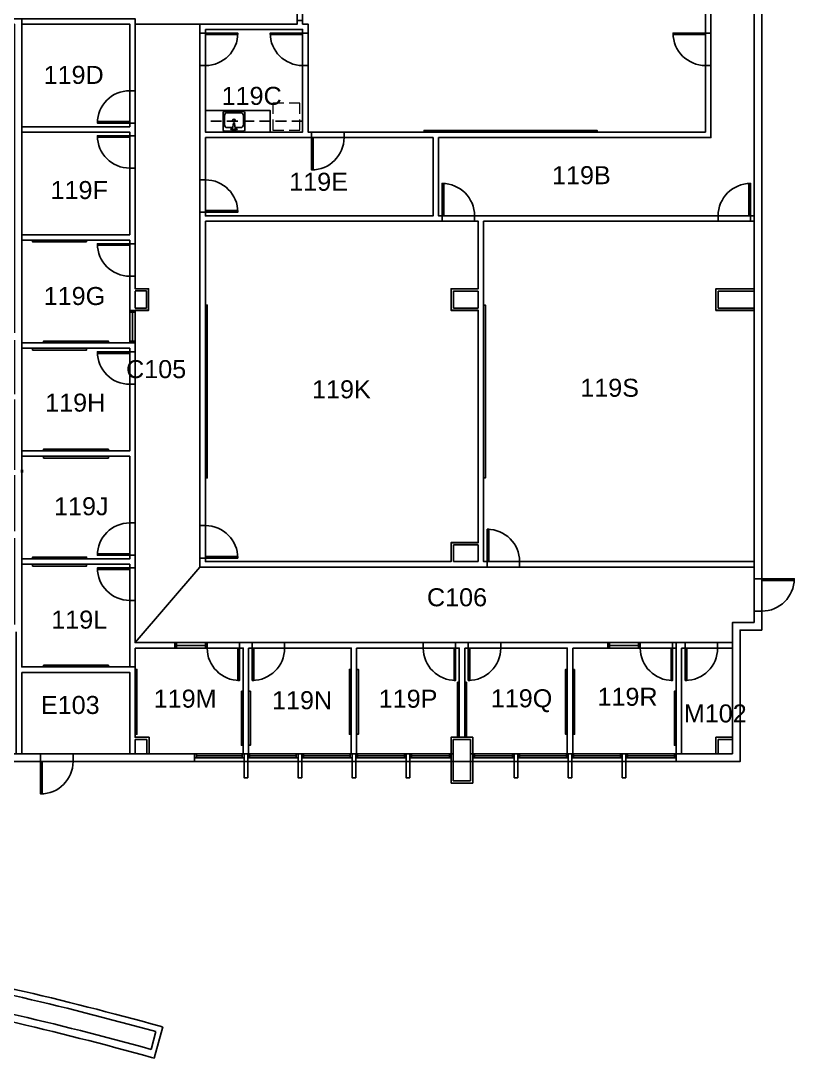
# Model space of a CAD drawing. Header units: inches. Extents: x -60 to 4824, y -1448 to 1233.
# Drawn here: x 3965 to 4824, y -550 to 607 of the extents above; entities that cross this region are included whole.
import ezdxf

# ---------------------------------------------------------------- set-up
doc = ezdxf.new("R2010")
doc.units = ezdxf.units.IN
doc.header["$LTSCALE"] = 96
doc.header["$MEASUREMENT"] = 0
doc.linetypes.add('HIDDEN2', pattern=[0.1875, 0.125, -0.0625])
for name, color, linetype, lineweight in [('A-Anno-Note', 3, 'Continuous', 25), ('A-EQPM', 2, 'HIDDEN2', 13), ('A-FLOR-CASE', 3, 'Continuous', 25), ('A-FLOR-CASE-FILL', 254, 'Continuous', 25), ('A-WALL-INTR', 4, 'Continuous', 35)]:
    doc.layers.add(name, color=color, linetype=linetype, lineweight=lineweight)
for name, color, linetype in [('A-DOOR', 4, 'Continuous'), ('A-GLAZ', 3, 'Continuous'), ('A-WALL', 5, 'Continuous'), ('A-WALL-JAMB', 6, 'Continuous'), ('POLYGONS', 1, 'Continuous')]:
    doc.layers.add(name, color=color, linetype=linetype)
doc.styles.add('ATT', font='txt')
doc.styles.get("Standard").update_dxf_attribs({"font": 'arial.ttf'})

# ---------------------------------------------------------------- blocks, each defined once
blk = doc.blocks.new('15PSNK03')
at = {"color": 0, "linetype": 'ByBlock'}
for p, q in [((20.5, 12.25), (1.5, 12.25)), ((0, 10.75), (0, -10.25)), ((2, -1.25), (2, 1.75)), ((9, 0.75), (3, 1.75)), ((4, 1.5), (4, 7.75)), ((7, 10.75), (17.5, 10.75)), ((9, -0.25), (9, 0.75)), ((20.5, 7.75), (20.5, -7.25)), ((22, -10.25), (22, 10.75)), ((3, -1.25), (9, -0.25)), ((4, -7.25), (4, -1)), ((17.5, -10.25), (7, -10.25)), ((1.5, -11.75), (20.5, -11.75))]:
    blk.add_line(p, q, dxfattribs=at)
for centre, radius in [((2.5, 2.75), 1), ((12, 0.25), 1.5), ((2.5, -2.25), 1)]:
    blk.add_circle(centre, radius, dxfattribs=at)
for centre, radius, start, end in [((1.5, 10.75), 1.5, 90, 180), ((20.5, 10.75), 1.5, 0, 90), ((7, 7.75), 3, 90, 180), ((17.5, 7.75), 3, 0, 90), ((1.5, -10.25), 1.5, 180, 270), ((7, -7.25), 3, 180, 270), ((17.5, -7.25), 3, 270, 0), ((20.5, -10.25), 1.5, 270, 0)]:
    blk.add_arc(centre, radius, start, end, dxfattribs=at)
at = {"color": 0, "linetype": 'ByBlock', "style": 'ATT'}
for tag, p, flags in [('ITEM', (0, -22), 3), ('ROOM_NUMBER', (0, -31), 1)]:
    blk.add_attdef(tag, p, '', height=6, dxfattribs=dict(at, flags=flags))
blk = doc.blocks.new('*U490')
at = {"linetype": 'ByBlock', "lineweight": -2}
for p, q in [((0, 0), (0, -6)), ((135.5, 0), (0, 0)), ((0, -6), (90.5, -6)), ((96.5, -6), (135.5, -6))]:
    blk.add_line(p, q, dxfattribs=at)
at = {"lineweight": -2}
for p, q in [((0, 0), (0, -6)), ((135.5, 0), (0, 0)), ((0, -6), (90.5, -6)), ((96.5, -6), (135.5, -6))]:
    blk.add_line(p, q, dxfattribs=at)
blk = doc.blocks.new('*U491')
at = {"linetype": 'ByBlock', "lineweight": -2}
for p, q in [((0, 0), (0, -8.5)), ((62.5, 0), (0, 0)), ((0, -8.5), (71, -8.5))]:
    blk.add_line(p, q, dxfattribs=at)
at = {"lineweight": -2}
for p, q in [((0, 0), (0, -8.5)), ((62.5, 0), (0, 0)), ((0, -8.5), (71, -8.5))]:
    blk.add_line(p, q, dxfattribs=at)
blk = doc.blocks.new('*U493')
at = {"linetype": 'ByBlock', "lineweight": -2}
for p, q in [((146, 0), (0, 0)), ((-8.5, -8.5), (137.5, -8.5))]:
    blk.add_line(p, q, dxfattribs=at)
at = {"lineweight": -2}
for p, q in [((146, 0), (0, 0)), ((-8.5, -8.5), (137.5, -8.5))]:
    blk.add_line(p, q, dxfattribs=at)
blk = doc.blocks.new('*U494')
at = {"linetype": 'ByBlock', "lineweight": -2}
for p, q in [((668.5, 0), (-8.5, 0)), ((0, -8.5), (668.5, -8.5)), ((668.5, -8.5), (668.5, 0)), ((704.5, 0), (704.5, -8.5)), ((725.5, 0), (704.5, 0)), ((704.5, -8.5), (717, -8.5))]:
    blk.add_line(p, q, dxfattribs=at)
at = {"lineweight": -2}
for p, q in [((668.5, 0), (-8.5, 0)), ((0, -8.5), (668.5, -8.5)), ((668.5, -8.5), (668.5, 0)), ((704.5, 0), (704.5, -8.5)), ((725.5, 0), (704.5, 0)), ((704.5, -8.5), (717, -8.5))]:
    blk.add_line(p, q, dxfattribs=at)
blk = doc.blocks.new('*U495')
at = {"linetype": 'ByBlock', "lineweight": -2}
for p, q in [((44, 0), (0, 0)), ((44, -6), (44, 0)), ((116, 0), (130, 0)), ((130, -6), (130, 0)), ((663.5, 0), (647, 0)), ((663.5, -6), (663.5, 0)), ((0, -6), (44, -6)), ((116, 0), (116, -6)), ((116, -6), (120, -6)), ((126, -6), (130, -6)), ((166, 0), (320, 0)), ((166, 0), (166, -6)), ((166, -6), (240, -6)), ((246, -6), (320, -6)), ((320, -6), (320, 0)), ((356, 0), (370, 0)), ((356, 0), (356, -6)), ((356, -6), (360, -6)), ((366, -6), (370, -6)), ((370, -6), (370, 0)), ((406, 0), (406, -6)), ((406, 0), (525, 0)), ((406, -6), (480, -6)), ((486, -6), (525, -6)), ((525, -6), (525, 0)), ((597, 0), (597, -6)), ((597, 0), (611, 0)), ((597, -6), (601, -6)), ((607, -6), (611, -6)), ((611, -6), (611, 0)), ((647, 0), (647, -6)), ((647, -6), (663.5, -6))]:
    blk.add_line(p, q, dxfattribs=at)
at = {"lineweight": -2}
for p, q in [((44, 0), (0, 0)), ((44, -6), (44, 0)), ((116, 0), (130, 0)), ((130, -6), (130, 0)), ((663.5, 0), (647, 0)), ((663.5, -6), (663.5, 0)), ((0, -6), (44, -6)), ((116, 0), (116, -6)), ((116, -6), (120, -6)), ((126, -6), (130, -6)), ((166, 0), (320, 0)), ((166, 0), (166, -6)), ((166, -6), (240, -6)), ((246, -6), (320, -6)), ((320, -6), (320, 0)), ((356, 0), (370, 0)), ((356, 0), (356, -6)), ((356, -6), (360, -6)), ((366, -6), (370, -6)), ((370, -6), (370, 0)), ((406, 0), (406, -6)), ((406, 0), (525, 0)), ((406, -6), (480, -6)), ((486, -6), (525, -6)), ((525, -6), (525, 0)), ((597, 0), (597, -6)), ((597, 0), (611, 0)), ((597, -6), (601, -6)), ((607, -6), (611, -6)), ((611, -6), (611, 0)), ((647, 0), (647, -6)), ((647, -6), (663.5, -6))]:
    blk.add_line(p, q, dxfattribs=at)
blk = doc.blocks.new('*U364')
at = {"linetype": 'ByBlock', "lineweight": -2}
for p, q in [((0, 6), (0, 0)), ((0, 6), (90.5, 6)), ((0, 0), (16, 0)), ((96.5, 6), (170.5, 6)), ((123.5, 0), (170.5, 0)), ((170.5, 0), (170.5, 6)), ((206.5, 6), (206.5, 0)), ((210.5, 6), (206.5, 6)), ((206.5, 0), (220.5, 0)), ((220.5, 6), (216.5, 6)), ((220.5, 0), (220.5, 6)), ((256.5, 6), (256.5, 0)), ((330.5, 6), (256.5, 6)), ((256.5, 0), (410.5, 0)), ((410.5, 6), (336.5, 6)), ((410.5, 0), (410.5, 6)), ((446.5, 6), (446.5, 0)), ((450.5, 6), (446.5, 6)), ((446.5, 0), (456.5, 0)), ((456.5, 0), (456.5, 6)), ((492.5, 6), (492.5, 0)), ((492.5, 6), (515.3, 6)), ((495, 0), (514, 0)), ((530.5, 6), (515.3, 6)), ((516.5, 0), (530.5, 0)), ((530.5, 0), (530.5, 6)), ((566.5, 6), (566.5, 0)), ((570.5, 6), (566.5, 6)), ((566.5, 0), (650.5, 0)), ((650.5, 6), (576.5, 6)), ((650.5, 0), (650.5, 6)), ((686.5, 6), (686.5, 0)), ((690.5, 6), (686.5, 6)), ((686.5, 0), (700.5, 0)), ((700.5, 6), (696.5, 6)), ((700.5, 0), (700.5, 6)), ((736.5, 6), (736.5, 0)), ((810.5, 6), (736.5, 6)), ((736.5, 0), (816.5, 0)), ((18.5, 0), (117.5, 0))]:
    blk.add_line(p, q, dxfattribs=at)
at = {"lineweight": -2}
for p, q in [((0, 6), (0, 0)), ((0, 6), (90.5, 6)), ((0, 0), (16, 0)), ((96.5, 6), (170.5, 6)), ((123.5, 0), (170.5, 0)), ((170.5, 0), (170.5, 6)), ((206.5, 6), (206.5, 0)), ((210.5, 6), (206.5, 6)), ((206.5, 0), (220.5, 0)), ((220.5, 6), (216.5, 6)), ((220.5, 0), (220.5, 6)), ((256.5, 6), (256.5, 0)), ((330.5, 6), (256.5, 6)), ((256.5, 0), (410.5, 0)), ((410.5, 6), (336.5, 6)), ((410.5, 0), (410.5, 6)), ((446.5, 6), (446.5, 0)), ((450.5, 6), (446.5, 6)), ((446.5, 0), (456.5, 0)), ((456.5, 0), (456.5, 6)), ((492.5, 6), (492.5, 0)), ((492.5, 6), (515.3, 6)), ((495, 0), (514, 0)), ((530.5, 6), (515.3, 6)), ((516.5, 0), (530.5, 0)), ((530.5, 0), (530.5, 6)), ((566.5, 6), (566.5, 0)), ((570.5, 6), (566.5, 6)), ((566.5, 0), (650.5, 0)), ((650.5, 6), (576.5, 6)), ((650.5, 0), (650.5, 6)), ((686.5, 6), (686.5, 0)), ((690.5, 6), (686.5, 6)), ((686.5, 0), (700.5, 0)), ((700.5, 6), (696.5, 6)), ((700.5, 0), (700.5, 6)), ((736.5, 6), (736.5, 0)), ((810.5, 6), (736.5, 6)), ((736.5, 0), (816.5, 0)), ((18.5, 0), (117.5, 0))]:
    blk.add_line(p, q, dxfattribs=at)
blk = doc.blocks.new('*U365')
at = {"linetype": 'ByBlock', "lineweight": -2}
for p, q in [((4, 6), (-6, 6)), ((0, 0), (4, 0)), ((4, 0), (4, 6)), ((40, 6), (40, 0)), ((40, 6), (388, 6)), ((40, 0), (378, 0)), ((384, 0), (388, 0)), ((388, 0), (388, 6)), ((424, 6), (551, 6)), ((424, 6), (424, 0)), ((424, 0), (471, 0)), ((477, 0), (551, 0)), ((551, 0), (551, 6)), ((587, 6), (587, 0)), ((597, 6), (587, 6)), ((587, 0), (591, 0))]:
    blk.add_line(p, q, dxfattribs=at)
at = {"lineweight": -2}
for p, q in [((4, 6), (-6, 6)), ((0, 0), (4, 0)), ((4, 0), (4, 6)), ((40, 6), (40, 0)), ((40, 6), (388, 6)), ((40, 0), (378, 0)), ((384, 0), (388, 0)), ((388, 0), (388, 6)), ((424, 6), (551, 6)), ((424, 6), (424, 0)), ((424, 0), (471, 0)), ((477, 0), (551, 0)), ((551, 0), (551, 6)), ((587, 6), (587, 0)), ((597, 6), (587, 6)), ((587, 0), (591, 0))]:
    blk.add_line(p, q, dxfattribs=at)
blk = doc.blocks.new('*U366')
at = {"linetype": 'ByBlock', "lineweight": -2}
for p, q in [((18, 3), (0, 3)), ((24, 3), (282, 3)), ((6, -3), (18, -3)), ((38, -3), (148, -3)), ((156, -3), (276, -3))]:
    blk.add_line(p, q, dxfattribs=at)
at = {"lineweight": -2}
for p, q in [((18, 3), (0, 3)), ((24, 3), (282, 3)), ((6, -3), (18, -3)), ((38, -3), (148, -3)), ((156, -3), (276, -3))]:
    blk.add_line(p, q, dxfattribs=at)
blk = doc.blocks.new('*U367')
at = {"linetype": 'ByBlock', "lineweight": -2}
for p, q in [((102, 3), (-6, 3)), ((114, 3), (108, 3)), ((0, -3), (108, -3))]:
    blk.add_line(p, q, dxfattribs=at)
at = {"lineweight": -2}
for p, q in [((102, 3), (-6, 3)), ((114, 3), (108, 3)), ((0, -3), (108, -3))]:
    blk.add_line(p, q, dxfattribs=at)
blk = doc.blocks.new('*U368')
at = {"linetype": 'ByBlock', "lineweight": -2}
for p, q in [((108, 3), (0, 3)), ((118, 3), (114, 3)), ((118, -3), (118, 3)), ((154, 3), (555.5, 3)), ((154, 3), (154, -3)), ((0, -3), (118, -3)), ((154, -3), (253, -3)), ((259, -3), (561.5, -3))]:
    blk.add_line(p, q, dxfattribs=at)
at = {"lineweight": -2}
for p, q in [((108, 3), (0, 3)), ((118, 3), (114, 3)), ((118, -3), (118, 3)), ((154, 3), (555.5, 3)), ((154, 3), (154, -3)), ((0, -3), (118, -3)), ((154, -3), (253, -3)), ((259, -3), (561.5, -3))]:
    blk.add_line(p, q, dxfattribs=at)
blk = doc.blocks.new('*U369')
at = {"linetype": 'ByBlock', "lineweight": -2}
for p, q in [((253, 3), (0, 3)), ((263, 3), (259, 3)), ((263, -3), (263, 3)), ((299, 3), (569.5, 3)), ((299, 3), (299, -3)), ((569.5, -3), (569.5, 3)), ((605.5, 3), (605.5, -3)), ((609.5, 3), (605.5, 3)), ((609.5, -3), (609.5, 3)), ((0, -3), (263, -3)), ((299, -3), (303, -3)), ((309, -3), (569.5, -3)), ((605.5, -3), (609.5, -3))]:
    blk.add_line(p, q, dxfattribs=at)
at = {"lineweight": -2}
for p, q in [((253, 3), (0, 3)), ((263, 3), (259, 3)), ((263, -3), (263, 3)), ((299, 3), (569.5, 3)), ((299, 3), (299, -3)), ((569.5, -3), (569.5, 3)), ((605.5, 3), (605.5, -3)), ((609.5, 3), (605.5, 3)), ((609.5, -3), (609.5, 3)), ((0, -3), (263, -3)), ((299, -3), (303, -3)), ((309, -3), (569.5, -3)), ((605.5, -3), (609.5, -3))]:
    blk.add_line(p, q, dxfattribs=at)
blk = doc.blocks.new('*U101')
at = {"linetype": 'ByBlock', "lineweight": -2}
for p, q in [((120, 3), (0, 3)), ((0, -3), (120, -3))]:
    blk.add_line(p, q, dxfattribs=at)
at = {"lineweight": -2}
for p, q in [((120, 3), (0, 3)), ((0, -3), (120, -3))]:
    blk.add_line(p, q, dxfattribs=at)
blk = doc.blocks.new('*U102')
at = {"linetype": 'ByBlock', "lineweight": -2}
for p, q in [((120, 3), (0, 3)), ((0, -3), (120, -3))]:
    blk.add_line(p, q, dxfattribs=at)
at = {"lineweight": -2}
for p, q in [((120, 3), (0, 3)), ((0, -3), (120, -3))]:
    blk.add_line(p, q, dxfattribs=at)
blk = doc.blocks.new('*U103')
at = {"linetype": 'ByBlock', "lineweight": -2}
for p, q in [((120, 3), (0, 3)), ((0, -3), (120, -3))]:
    blk.add_line(p, q, dxfattribs=at)
at = {"lineweight": -2}
for p, q in [((120, 3), (0, 3)), ((0, -3), (120, -3))]:
    blk.add_line(p, q, dxfattribs=at)
blk = doc.blocks.new('*U104')
at = {"linetype": 'ByBlock', "lineweight": -2}
for p, q in [((120, 3), (0, 3)), ((0, -3), (120, -3))]:
    blk.add_line(p, q, dxfattribs=at)
at = {"lineweight": -2}
for p, q in [((120, 3), (0, 3)), ((0, -3), (120, -3))]:
    blk.add_line(p, q, dxfattribs=at)
blk = doc.blocks.new('*U105')
at = {"linetype": 'ByBlock', "lineweight": -2}
for p, q in [((120, 3), (0, 3)), ((0, -3), (120, -3))]:
    blk.add_line(p, q, dxfattribs=at)
at = {"lineweight": -2}
for p, q in [((120, 3), (0, 3)), ((0, -3), (120, -3))]:
    blk.add_line(p, q, dxfattribs=at)
blk = doc.blocks.new('*U106')
at = {"linetype": 'ByBlock', "lineweight": -2}
for p, q in [((126, 3), (6, 3)), ((6, -3), (126, -3))]:
    blk.add_line(p, q, dxfattribs=at)
at = {"lineweight": -2}
for p, q in [((126, 3), (6, 3)), ((6, -3), (126, -3))]:
    blk.add_line(p, q, dxfattribs=at)
blk = doc.blocks.new('*U107')
at = {"linetype": 'ByBlock', "lineweight": -2}
for p, q in [((0, 3), (0, -3)), ((117.5, 3), (0, 3)), ((0, -3), (117.5, -3))]:
    blk.add_line(p, q, dxfattribs=at)
at = {"lineweight": -2}
for p, q in [((0, 3), (0, -3)), ((117.5, 3), (0, 3)), ((0, -3), (117.5, -3))]:
    blk.add_line(p, q, dxfattribs=at)
blk = doc.blocks.new('*U108')
at = {"linetype": 'ByBlock', "lineweight": -2}
for p, q in [((101.5, 3), (2.5, 3)), ((2.5, -3), (101.5, -3))]:
    blk.add_line(p, q, dxfattribs=at)
at = {"lineweight": -2}
for p, q in [((101.5, 3), (2.5, 3)), ((2.5, -3), (101.5, -3))]:
    blk.add_line(p, q, dxfattribs=at)
blk = doc.blocks.new('*U109')
at = {"linetype": 'ByBlock', "lineweight": -2}
for p, q in [((0, 3), (0, -3)), ((117.5, 3), (0, 3)), ((0, -3), (117.5, -3))]:
    blk.add_line(p, q, dxfattribs=at)
at = {"lineweight": -2}
for p, q in [((0, 3), (0, -3)), ((117.5, 3), (0, 3)), ((0, -3), (117.5, -3))]:
    blk.add_line(p, q, dxfattribs=at)
blk = doc.blocks.new('*U110')
at = {"linetype": 'ByBlock', "lineweight": -2}
for p, q in [((0, 3), (0, -3)), ((117.5, 3), (0, 3)), ((0, -3), (117.5, -3))]:
    blk.add_line(p, q, dxfattribs=at)
at = {"lineweight": -2}
for p, q in [((0, 3), (0, -3)), ((117.5, 3), (0, 3)), ((0, -3), (117.5, -3))]:
    blk.add_line(p, q, dxfattribs=at)
blk = doc.blocks.new('*U111')
at = {"linetype": 'ByBlock', "lineweight": -2}
for p, q in [((18.5, 3), (0, 3)), ((279, 3), (21, 3)), ((300.5, 3), (281.5, 3)), ((378, 3), (303, 3)), ((0, -3), (378, -3))]:
    blk.add_line(p, q, dxfattribs=at)
at = {"lineweight": -2}
for p, q in [((18.5, 3), (0, 3)), ((279, 3), (21, 3)), ((300.5, 3), (281.5, 3)), ((378, 3), (303, 3)), ((0, -3), (378, -3))]:
    blk.add_line(p, q, dxfattribs=at)
blk = doc.blocks.new('*U112')
at = {"linetype": 'ByBlock', "lineweight": -2}
for p, q in [((90, 3), (3, 3)), ((3, -3), (90, -3))]:
    blk.add_line(p, q, dxfattribs=at)
at = {"lineweight": -2}
for p, q in [((90, 3), (3, 3)), ((3, -3), (90, -3))]:
    blk.add_line(p, q, dxfattribs=at)
blk = doc.blocks.new('*U120')
at = {"linetype": 'ByBlock', "lineweight": -2}
for p, q in [((1.3, 0), (20.3, 0)), ((-1.2, -2.5), (7.8, -2.5)), ((13.8, -2.5), (22.8, -2.5))]:
    blk.add_line(p, q, dxfattribs=at)
at = {"lineweight": -2}
for p, q in [((1.3, 0), (20.3, 0)), ((-1.2, -2.5), (7.8, -2.5)), ((13.8, -2.5), (22.8, -2.5))]:
    blk.add_line(p, q, dxfattribs=at)
blk = doc.blocks.new('*U121')
at = {"linetype": 'ByBlock', "lineweight": -2}
for p, q in [((16, 1.2), (-2.5, 1.2)), ((16, -1.2), (16, 1.2)), ((0, -1.2), (16, -1.2))]:
    blk.add_line(p, q, dxfattribs=at)
at = {"lineweight": -2}
for p, q in [((16, 1.2), (-2.5, 1.2)), ((16, -1.2), (16, 1.2)), ((0, -1.2), (16, -1.2))]:
    blk.add_line(p, q, dxfattribs=at)
blk = doc.blocks.new('*U122')
at = {"linetype": 'ByBlock', "lineweight": -2}
for p, q in [((31.3, 1.2), (-1.2, 1.2)), ((31.3, -1.2), (31.3, 1.2)), ((1.2, -1.2), (31.3, -1.2))]:
    blk.add_line(p, q, dxfattribs=at)
at = {"lineweight": -2}
for p, q in [((31.3, 1.2), (-1.2, 1.2)), ((31.3, -1.2), (31.3, 1.2)), ((1.2, -1.2), (31.3, -1.2))]:
    blk.add_line(p, q, dxfattribs=at)
blk = doc.blocks.new('*U123')
at = {"linetype": 'ByBlock', "lineweight": -2}
for p, q in [((20.3, 1.2), (1.2, 1.2)), ((-1.2, -1.2), (22.8, -1.2))]:
    blk.add_line(p, q, dxfattribs=at)
at = {"lineweight": -2}
for p, q in [((20.3, 1.2), (1.2, 1.2)), ((-1.2, -1.2), (22.8, -1.2))]:
    blk.add_line(p, q, dxfattribs=at)
blk = doc.blocks.new('*U280')
at = {"linetype": 'ByBlock', "lineweight": -2}
for p, q in [((33, 1.2), (3, 1.2)), ((3, -1.3), (30.5, -1.3))]:
    blk.add_line(p, q, dxfattribs=at)
at = {"lineweight": -2}
for p, q in [((33, 1.2), (3, 1.2)), ((3, -1.3), (30.5, -1.3))]:
    blk.add_line(p, q, dxfattribs=at)
blk = doc.blocks.new('*U281')
at = {"linetype": 'ByBlock', "lineweight": -2}
for p, q in [((27.5, 1.2), (-2.5, 1.2)), ((0, -1.3), (27.5, -1.3))]:
    blk.add_line(p, q, dxfattribs=at)
at = {"lineweight": -2}
for p, q in [((27.5, 1.2), (-2.5, 1.2)), ((0, -1.3), (27.5, -1.3))]:
    blk.add_line(p, q, dxfattribs=at)
blk = doc.blocks.new('*U282')
at = {"linetype": 'ByBlock', "lineweight": -2}
for p, q in [((20.3, 0), (1.2, 0)), ((-1.3, -2.5), (22.8, -2.5))]:
    blk.add_line(p, q, dxfattribs=at)
at = {"lineweight": -2}
for p, q in [((20.3, 0), (1.2, 0)), ((-1.3, -2.5), (22.8, -2.5))]:
    blk.add_line(p, q, dxfattribs=at)
blk = doc.blocks.new('*U283')
at = {"linetype": 'ByBlock', "lineweight": -2}
for p, q in [((0, 1.2), (0, -1.3)), ((42.5, 1.2), (0, 1.2)), ((0, -1.3), (40, -1.3))]:
    blk.add_line(p, q, dxfattribs=at)
at = {"lineweight": -2}
for p, q in [((0, 1.2), (0, -1.3)), ((42.5, 1.2), (0, 1.2)), ((0, -1.3), (40, -1.3))]:
    blk.add_line(p, q, dxfattribs=at)
blk = doc.blocks.new('*U284')
at = {"linetype": 'ByBlock', "lineweight": -2}
for p, q in [((40, 1.2), (-2.5, 1.2)), ((40, -1.3), (40, 1.2)), ((0, -1.3), (40, -1.3))]:
    blk.add_line(p, q, dxfattribs=at)
at = {"lineweight": -2}
for p, q in [((40, 1.2), (-2.5, 1.2)), ((40, -1.3), (40, 1.2)), ((0, -1.3), (40, -1.3))]:
    blk.add_line(p, q, dxfattribs=at)
blk = doc.blocks.new('*U285')
at = {"linetype": 'ByBlock', "lineweight": -2}
for p, q in [((20.3, 0), (1.3, 0)), ((-1.3, -2.5), (22.8, -2.5))]:
    blk.add_line(p, q, dxfattribs=at)
at = {"lineweight": -2}
for p, q in [((20.3, 0), (1.3, 0)), ((-1.3, -2.5), (22.8, -2.5))]:
    blk.add_line(p, q, dxfattribs=at)
blk = doc.blocks.new('*U286')
at = {"linetype": 'ByBlock', "lineweight": -2}
for p, q in [((16, 1.3), (-2.5, 1.3)), ((16, -1.2), (16, 1.3)), ((0, -1.2), (16, -1.2))]:
    blk.add_line(p, q, dxfattribs=at)
at = {"lineweight": -2}
for p, q in [((16, 1.3), (-2.5, 1.3)), ((16, -1.2), (16, 1.3)), ((0, -1.2), (16, -1.2))]:
    blk.add_line(p, q, dxfattribs=at)
blk = doc.blocks.new('*U287')
at = {"linetype": 'ByBlock', "lineweight": -2}
for p, q in [((17.3, 0), (1.2, 0)), ((17.3, -2.5), (17.3, 0)), ((-1.3, -2.5), (17.3, -2.5))]:
    blk.add_line(p, q, dxfattribs=at)
at = {"lineweight": -2}
for p, q in [((17.3, 0), (1.2, 0)), ((17.3, -2.5), (17.3, 0)), ((-1.3, -2.5), (17.3, -2.5))]:
    blk.add_line(p, q, dxfattribs=at)
blk = doc.blocks.new('*U290')
at = {"linetype": 'ByBlock', "lineweight": -2}
for p, q in [((27.5, 1.3), (-2.5, 1.3)), ((0, -1.2), (27.5, -1.2))]:
    blk.add_line(p, q, dxfattribs=at)
at = {"lineweight": -2}
for p, q in [((27.5, 1.3), (-2.5, 1.3)), ((0, -1.2), (27.5, -1.2))]:
    blk.add_line(p, q, dxfattribs=at)
blk = doc.blocks.new('*U291')
at = {"linetype": 'ByBlock', "lineweight": -2}
for p, q in [((19.8, 0), (1.2, 0)), ((-1.3, -2.5), (19.8, -2.5))]:
    blk.add_line(p, q, dxfattribs=at)
at = {"lineweight": -2}
for p, q in [((19.8, 0), (1.2, 0)), ((-1.3, -2.5), (19.8, -2.5))]:
    blk.add_line(p, q, dxfattribs=at)
blk = doc.blocks.new('*U300')
at = {"linetype": 'ByBlock', "lineweight": -2}
for p, q in [((0, 3), (0, -3)), ((158.5, 3), (0, 3)), ((158.5, -3), (158.5, 3)), ((194.5, 3), (194.5, -3)), ((198.5, 3), (194.5, 3)), ((0, -3), (158.5, -3)), ((194.5, -3), (198.5, -3))]:
    blk.add_line(p, q, dxfattribs=at)
at = {"lineweight": -2}
for p, q in [((0, 3), (0, -3)), ((158.5, 3), (0, 3)), ((158.5, -3), (158.5, 3)), ((194.5, 3), (194.5, -3)), ((198.5, 3), (194.5, 3)), ((0, -3), (158.5, -3)), ((194.5, -3), (198.5, -3))]:
    blk.add_line(p, q, dxfattribs=at)
blk = doc.blocks.new('*U311')
at = {"linetype": 'ByBlock', "lineweight": -2}
for p, q in [((20.3, 0), (1.3, 0)), ((-1.2, -2.5), (22.8, -2.5))]:
    blk.add_line(p, q, dxfattribs=at)
at = {"lineweight": -2}
for p, q in [((20.3, 0), (1.3, 0)), ((-1.2, -2.5), (22.8, -2.5))]:
    blk.add_line(p, q, dxfattribs=at)
blk = doc.blocks.new('*U312')
at = {"linetype": 'ByBlock', "lineweight": -2}
for p, q in [((12.5, 1.2), (-2.5, 1.2)), ((0, -1.2), (12.5, -1.2))]:
    blk.add_line(p, q, dxfattribs=at)
at = {"lineweight": -2}
for p, q in [((12.5, 1.2), (-2.5, 1.2)), ((0, -1.2), (12.5, -1.2))]:
    blk.add_line(p, q, dxfattribs=at)
blk = doc.blocks.new('*U408')
at = {"linetype": 'ByBlock', "lineweight": -2}
for p, q in [((15, 1.3), (0, 1.3)), ((0, -1.2), (12.5, -1.2))]:
    blk.add_line(p, q, dxfattribs=at)
at = {"lineweight": -2}
for p, q in [((15, 1.3), (0, 1.3)), ((0, -1.2), (12.5, -1.2))]:
    blk.add_line(p, q, dxfattribs=at)
blk = doc.blocks.new('*U409')
at = {"linetype": 'ByBlock', "lineweight": -2}
for p, q in [((7, 3), (-3, 3)), ((7, -3), (7, 3)), ((43, 3), (43, -3)), ((117, 3), (43, 3)), ((3, -3), (7, -3)), ((43, -3), (117, -3))]:
    blk.add_line(p, q, dxfattribs=at)
at = {"lineweight": -2}
for p, q in [((7, 3), (-3, 3)), ((7, -3), (7, 3)), ((43, 3), (43, -3)), ((117, 3), (43, 3)), ((3, -3), (7, -3)), ((43, -3), (117, -3))]:
    blk.add_line(p, q, dxfattribs=at)
blk = doc.blocks.new('*U245')
at = {"linetype": 'ByBlock', "lineweight": -2}
for p, q in [((0, 1.2), (0, -1.2)), ((32.5, 1.2), (0, 1.2)), ((0, -1.2), (30, -1.2))]:
    blk.add_line(p, q, dxfattribs=at)
at = {"lineweight": -2}
for p, q in [((0, 1.2), (0, -1.2)), ((32.5, 1.2), (0, 1.2)), ((0, -1.2), (30, -1.2))]:
    blk.add_line(p, q, dxfattribs=at)
blk = doc.blocks.new('*U246')
at = {"linetype": 'ByBlock', "lineweight": -2}
for p, q in [((18.5, 1.2), (0, 1.2)), ((0, 1.2), (0, -1.2)), ((0, -1.2), (16, -1.2))]:
    blk.add_line(p, q, dxfattribs=at)
at = {"lineweight": -2}
for p, q in [((18.5, 1.2), (0, 1.2)), ((0, 1.2), (0, -1.2)), ((0, -1.2), (16, -1.2))]:
    blk.add_line(p, q, dxfattribs=at)
blk = doc.blocks.new('*U247')
at = {"linetype": 'ByBlock', "lineweight": -2}
for p, q in [((24, 0), (0, 0)), ((8.5, -8.5), (32.5, -8.5))]:
    blk.add_line(p, q, dxfattribs=at)
at = {"lineweight": -2}
for p, q in [((24, 0), (0, 0)), ((8.5, -8.5), (32.5, -8.5))]:
    blk.add_line(p, q, dxfattribs=at)
blk = doc.blocks.new('*U248')
at = {"linetype": 'ByBlock', "lineweight": -2}
for p, q in [((0, 0), (0, -2.5)), ((16, 0), (0, 0)), ((0, -2.5), (18.5, -2.5))]:
    blk.add_line(p, q, dxfattribs=at)
at = {"lineweight": -2}
for p, q in [((0, 0), (0, -2.5)), ((16, 0), (0, 0)), ((0, -2.5), (18.5, -2.5))]:
    blk.add_line(p, q, dxfattribs=at)
blk = doc.blocks.new('*U249')
at = {"linetype": 'ByBlock', "lineweight": -2}
for p, q in [((15.5, 1.2), (0, 1.2)), ((0, -1.2), (13, -1.2))]:
    blk.add_line(p, q, dxfattribs=at)
at = {"lineweight": -2}
for p, q in [((15.5, 1.2), (0, 1.2)), ((0, -1.2), (13, -1.2))]:
    blk.add_line(p, q, dxfattribs=at)
blk = doc.blocks.new('*U254')
at = {"linetype": 'ByBlock', "lineweight": -2}
for p, q in [((0, 0), (0, -8.5)), ((177, 0), (0, 0)), ((177, -8.5), (177, 0)), ((213, 0), (213, -8.5)), ((348, 0), (213, 0)), ((348, -8.5), (348, 0)), ((0, -8.5), (177, -8.5)), ((213, -8.5), (348, -8.5))]:
    blk.add_line(p, q, dxfattribs=at)
at = {"lineweight": -2}
for p, q in [((0, 0), (0, -8.5)), ((177, 0), (0, 0)), ((177, -8.5), (177, 0)), ((213, 0), (213, -8.5)), ((348, 0), (213, 0)), ((348, -8.5), (348, 0)), ((0, -8.5), (177, -8.5)), ((213, -8.5), (348, -8.5))]:
    blk.add_line(p, q, dxfattribs=at)
blk = doc.blocks.new('*U320')
at = {"linetype": 'ByBlock', "lineweight": -2}
for p, q in [((332.7, 15.4), (335.7, 15.7)), ((-3, 0), (0, 0))]:
    blk.add_line(p, q, dxfattribs=at)
at = {"lineweight": -2}
for p, q in [((332.7, 15.4), (335.7, 15.7)), ((-3, 0), (0, 0))]:
    blk.add_line(p, q, dxfattribs=at)
at = {"linetype": 'ByBlock', "lineweight": -2}
blk.add_arc((0, 3594), 3594, 270, 275.3117, dxfattribs=at)
at = {"lineweight": -2}
blk.add_arc((0, 3594), 3594, 270, 275.3117, dxfattribs=at)
at = {"linetype": 'ByBlock', "lineweight": -2, "extrusion": (0, 0, -1)}
blk.add_arc((0, 3594), 3587, 264.7357, 269.952, dxfattribs=at)
at = {"lineweight": -2, "extrusion": (0, 0, -1)}
blk.add_arc((0, 3594), 3587, 264.7357, 269.952, dxfattribs=at)
blk = doc.blocks.new('*U325')
at = {"linetype": 'ByBlock', "lineweight": -2}
for p, q in [((0, 3), (0, -3)), ((117.5, 3), (0, 3)), ((0, -3), (117.5, -3))]:
    blk.add_line(p, q, dxfattribs=at)
at = {"lineweight": -2}
for p, q in [((0, 3), (0, -3)), ((117.5, 3), (0, 3)), ((0, -3), (117.5, -3))]:
    blk.add_line(p, q, dxfattribs=at)
blk = doc.blocks.new('*U326')
at = {"linetype": 'ByBlock', "lineweight": -2}
for p, q in [((273, 0), (0, 0)), ((303, 0), (275.5, 0)), ((313, 0), (309, 0)), ((313, -6), (313, 0)), ((349, 0), (349, -6)), ((609.5, 0), (349, 0)), ((609.5, -6), (609.5, 0)), ((-6, -6), (313, -6)), ((349, -6), (609.5, -6))]:
    blk.add_line(p, q, dxfattribs=at)
at = {"lineweight": -2}
for p, q in [((273, 0), (0, 0)), ((303, 0), (275.5, 0)), ((313, 0), (309, 0)), ((313, -6), (313, 0)), ((349, 0), (349, -6)), ((609.5, 0), (349, 0)), ((609.5, -6), (609.5, 0)), ((-6, -6), (313, -6)), ((349, -6), (609.5, -6))]:
    blk.add_line(p, q, dxfattribs=at)
blk = doc.blocks.new('*U448')
at = {"linetype": 'ByBlock', "lineweight": -2}
for p, q in [((0, 3), (0, -3)), ((140, 3), (0, 3)), ((208.5, 3), (146, 3)), ((208.5, -3), (208.5, 3)), ((244.5, 3), (244.5, -3)), ((324.5, 3), (244.5, 3)), ((0, -3), (208.5, -3)), ((244.5, -3), (318.5, -3))]:
    blk.add_line(p, q, dxfattribs=at)
at = {"lineweight": -2}
for p, q in [((0, 3), (0, -3)), ((140, 3), (0, 3)), ((208.5, 3), (146, 3)), ((208.5, -3), (208.5, 3)), ((244.5, 3), (244.5, -3)), ((324.5, 3), (244.5, 3)), ((0, -3), (208.5, -3)), ((244.5, -3), (318.5, -3))]:
    blk.add_line(p, q, dxfattribs=at)
blk = doc.blocks.new('*U467')
at = {"linetype": 'ByBlock', "lineweight": -2}
for p, q in [((117, 0), (3, 0)), ((237, 0), (123, 0)), ((357, 0), (243, 0)), ((477, 0), (363, 0)), ((597, 0), (483, 0)), ((603, 0), (678, 0)), ((3, -8), (346, -8)), ((354, -8), (414, -8)), ((420, -8), (498, -8)), ((504, -8), (566, -8)), ((574, -8), (670, -8))]:
    blk.add_line(p, q, dxfattribs=at)
at = {"lineweight": -2}
for p, q in [((117, 0), (3, 0)), ((237, 0), (123, 0)), ((357, 0), (243, 0)), ((477, 0), (363, 0)), ((597, 0), (483, 0)), ((603, 0), (678, 0)), ((3, -8), (346, -8)), ((354, -8), (414, -8)), ((420, -8), (498, -8)), ((504, -8), (566, -8)), ((574, -8), (670, -8))]:
    blk.add_line(p, q, dxfattribs=at)
blk = doc.blocks.new('*U481')
at = {"linetype": 'ByBlock', "lineweight": -2}
for p, q in [((332.5, 15.6), (329.5, 15.3)), ((0, 0), (-3, 0))]:
    blk.add_line(p, q, dxfattribs=at)
at = {"lineweight": -2}
for p, q in [((332.5, 15.6), (329.5, 15.3)), ((0, 0), (-3, 0))]:
    blk.add_line(p, q, dxfattribs=at)
at = {"linetype": 'ByBlock', "lineweight": -2, "extrusion": (0, 0, -1)}
blk.add_arc((0, 3558), 3558, 264.6861, 270, dxfattribs=at)
at = {"lineweight": -2, "extrusion": (0, 0, -1)}
blk.add_arc((0, 3558), 3558, 264.6861, 270, dxfattribs=at)
at = {"linetype": 'ByBlock', "lineweight": -2}
blk.add_arc((0, 3558), 3566.5, 270.0481, 275.265, dxfattribs=at)
at = {"lineweight": -2}
blk.add_arc((0, 3558), 3566.5, 270.0481, 275.265, dxfattribs=at)
blk = doc.blocks.new('*U55')
at = {"linetype": 'ByBlock', "lineweight": -2}
for p, q in [((29, 3), (8.5, 3)), ((0, -3), (36, -3))]:
    blk.add_line(p, q, dxfattribs=at)
at = {"lineweight": -2}
for p, q in [((29, 3), (8.5, 3)), ((0, -3), (36, -3))]:
    blk.add_line(p, q, dxfattribs=at)

msp = doc.modelspace()

# ---------------------------------------------------------------- linework, layer by layer
at = {"layer": 'A-DOOR', "linetype": 'ByBlock', "lineweight": -2}
for points in [[(4170, 593), (4170, 591.3), (4206, 591.3), (4206, 593)], [(4278, 593), (4278, 591.3), (4242, 591.3), (4242, 593)], [(4725.5, 593), (4725.5, 591.3), (4689.5, 591.3), (4689.5, 593)], [(4086, 493), (4086, 494.8), (4050, 494.8), (4050, 493)], [(4086, 479), (4086, 477.3), (4050, 477.3), (4050, 479)], [(4288, 477), (4289.8, 477), (4289.8, 441), (4288, 441)], [(4433, 390), (4434.8, 390), (4434.8, 426), (4433, 426)], [(4775.5, 390), (4773.8, 390), (4773.8, 426), (4775.5, 426)], [(4170, 394), (4170, 395.8), (4206, 395.8), (4206, 394)], [(4086, 359), (4086, 357.3), (4050, 357.3), (4050, 359)], [(4086, 239), (4086, 237.3), (4050, 237.3), (4050, 239)], [(4483, 6), (4484.8, 6), (4484.8, 42), (4483, 42)], [(4086, 13), (4086, 14.8), (4050, 14.8), (4050, 13)], [(4170, 10), (4170, 11.7), (4206, 11.7), (4206, 10)], [(4086, -1), (4086, -2.7), (4050, -2.7), (4050, -1)], [(4788, -13), (4788, -14.8), (4824, -14.8), (4824, -13)], [(4208, -90), (4206.2, -90), (4206.2, -126), (4208, -126)], [(4222, -90), (4223.7, -90), (4223.7, -126), (4222, -126)], [(4448, -90), (4446.2, -90), (4446.2, -126), (4448, -126)], [(4462, -90), (4463.7, -90), (4463.7, -126), (4462, -126)], [(4689, -90), (4687.3, -90), (4687.3, -126), (4689, -126)], [(4703, -90), (4704.8, -90), (4704.8, -126), (4703, -126)], [(3987, -216), (3988.8, -216), (3988.8, -252), (3987, -252)]]:
    msp.add_lwpolyline(points, close=True, dxfattribs=at)
for centre, start, end in [((4170, 593), 270, 0), ((4086, 493), 90, 180), ((4433, 390), 0, 90), ((4086, 13), 90, 180), ((4483, 6), 0, 90), ((4788, -13), 270, 360), ((4208, -90), 180, 270), ((4448, -90), 180, 270), ((4689, -90), 180, 270)]:
    msp.add_arc(centre, 36, start, end, dxfattribs=at)
at = {"layer": 'A-DOOR', "linetype": 'ByBlock', "lineweight": -2, "extrusion": (0, 0, -1)}
for centre, start, end in [((-4278, 593), 270, 0), ((-4725.5, 593), 270, 0), ((-4086, 479), 270, 0), ((-4288, 477), 180, 270), ((-4170, 394), 90, 180), ((-4775.5, 390), 0, 90), ((-4086, 359), 270, 0), ((-4086, 239), 270, 0), ((-4170, 10), 90, 180), ((-4086, -1), 270, 360), ((-4222, -90), 180, 270), ((-4462, -90), 180, 270), ((-4703, -90), 180, 270), ((-3987, -216), 180, 270)]:
    msp.add_arc(centre, 36, start, end, dxfattribs=at)
at = {"layer": 'A-EQPM'}
msp.add_lwpolyline([(4245, 485.2), (4275, 485.2), (4275, 515.2), (4245, 515.2)], close=True, dxfattribs=at)
at = {"layer": 'A-FLOR-CASE', "linetype": 'HIDDEN2'}
msp.add_line((4278, 495), (4170, 495), dxfattribs=at)
at = {"layer": 'A-FLOR-CASE'}
for points in [[(4170, 507), (4170, 507), (4242, 507)], [(4242, 483), (4242, 483), (4242, 507)]]:
    msp.add_lwpolyline(points, dxfattribs=at)
for points in [[(4413, 483), (4413, 485), (4605, 485), (4605, 483)], [(4038, 361), (4038, 363), (3978, 363), (3978, 361)], [(4170, 291), (4172, 291), (4172, 99), (4170, 99)], [(4479, 291), (4481, 291), (4481, 99), (4479, 99)], [(4038, 243), (4038, 241), (3978, 241), (3978, 243)], [(4062.3, 249), (4062.3, 251), (3990.3, 251), (3990.3, 249)], [(4062.3, 131), (4062.3, 129), (3990.3, 129), (3990.3, 131)], [(4062.3, 121), (4062.3, 123), (3990.3, 123), (3990.3, 121)], [(4038, 9), (4038, 11), (3978, 11), (3978, 9)], [(4038, 3), (4038, 1), (3978, 1), (3978, 3)], [(4062.3, -109), (4062.3, -111), (3990.3, -111), (3990.3, -109)], [(4092, -113.7), (4094, -113.7), (4094, -185.7), (4092, -185.7)], [(4332, -113.7), (4330, -113.7), (4330, -185.7), (4332, -185.7)], [(4338, -113.7), (4340, -113.7), (4340, -185.7), (4338, -185.7)], [(4572, -113.7), (4570, -113.7), (4570, -185.7), (4572, -185.7)], [(4580, -113.7), (4578, -113.7), (4578, -185.7), (4580, -185.7)], [(4210, -138), (4212, -138), (4212, -198), (4210, -198)], [(4220, -138), (4218, -138), (4218, -198), (4220, -198)], [(4450, -127.9), (4452, -127.9), (4452, -187.9), (4450, -187.9)], [(4460, -127.9), (4458, -127.9), (4458, -187.9), (4460, -187.9)], [(4693, -138), (4691, -138), (4691, -198), (4693, -198)]]:
    msp.add_lwpolyline(points, close=True, dxfattribs=at)
at = {"layer": 'A-FLOR-CASE-FILL'}
msp.add_lwpolyline([(4170, 507), (4242, 507), (4242, 483), (4170, 483)], close=True, dxfattribs=at)
at = {"layer": 'A-GLAZ', "linetype": 'ByBlock', "lineweight": 18}
for p, q in [((4086, 285), (4086, 249)), ((4092, 285), (4092, 249)), ((4136, -84), (4172, -84)), ((4136, -90), (4172, -90)), ((4653, -84), (4617, -84)), ((4653, -90), (4617, -90))]:
    msp.add_line(p, q, dxfattribs=at)
at = {"layer": 'A-GLAZ', "linetype": 'ByBlock', "lineweight": -2}
for p, q in [((4089, 283), (4089, 251)), ((4138, -87), (4170, -87)), ((4651, -87), (4619, -87))]:
    msp.add_line(p, q, dxfattribs=at)
at = {"layer": 'A-GLAZ'}
for p, q in [((4160, -207.5), (4211, -207.5)), ((4271, -207.5), (4219, -207.5)), ((4279, -207.5), (4331, -207.5)), ((4339, -207.5), (4391, -207.5)), ((4441, -207.5), (4399, -207.5)), ((4511, -207.5), (4469, -207.5)), ((4519, -207.5), (4571, -207.5)), ((4579, -207.5), (4631, -207.5)), ((4691, -207.5), (4639, -207.5)), ((4158, -216), (4213, -216)), ((4160, -209.8), (4211, -209.8)), ((4211, -212), (4160, -212)), ((4217, -216), (4273, -216)), ((4271, -209.8), (4219, -209.8)), ((4219, -212), (4271, -212)), ((4333, -216), (4277, -216)), ((4279, -209.8), (4331, -209.8)), ((4331, -212), (4279, -212)), ((4393, -216), (4337, -216)), ((4339, -209.8), (4391, -209.8)), ((4391, -212), (4339, -212)), ((4397, -216), (4443, -216)), ((4441, -209.8), (4399, -209.8)), ((4399, -212), (4441, -212)), ((4467, -216), (4513, -216)), ((4511, -209.8), (4469, -209.8)), ((4469, -212), (4511, -212)), ((4573, -216), (4517, -216)), ((4519, -209.8), (4571, -209.8)), ((4571, -212), (4519, -212)), ((4633, -216), (4577, -216)), ((4579, -209.8), (4631, -209.8)), ((4631, -212), (4579, -212)), ((4637, -216), (4693, -216)), ((4691, -209.8), (4639, -209.8)), ((4639, -212), (4691, -212))]:
    msp.add_line(p, q, dxfattribs=at)
at = {"layer": 'A-WALL-INTR'}
msp.add_line((3966.1, 108), (3966, 105), dxfattribs=at)
at = {"layer": 'A-WALL-JAMB', "linetype": 'ByBlock', "lineweight": -2}
for points in [[(4092, 283), (4092, 285), (4086, 285), (4086, 283)], [(4092, 251), (4092, 249), (4086, 249), (4086, 251)], [(4138, -84), (4136, -84), (4136, -90), (4138, -90)], [(4170, -84), (4172, -84), (4172, -90), (4170, -90)], [(4619, -84), (4617, -84), (4617, -90), (4619, -90)], [(4651, -84), (4653, -84), (4653, -90), (4651, -90)]]:
    msp.add_lwpolyline(points, close=True, dxfattribs=at)
at = {"layer": 'A-WALL-JAMB'}
for points in [[(4160, -207.5), (4160, -212), (4158, -212), (4158, -207.5)], [(4213, -207.5), (4213, -212), (4211, -212), (4211, -207.5)], [(4213, -207.5), (4217, -207.5), (4217, -234), (4213, -234)], [(4219, -207.5), (4219, -212), (4217, -212), (4217, -207.5)], [(4271, -207.5), (4271, -212), (4273, -212), (4273, -207.5)], [(4277, -207.5), (4273, -207.5), (4273, -234), (4277, -234)], [(4277, -207.5), (4277, -212), (4279, -212), (4279, -207.5)], [(4331, -207.5), (4331, -212), (4333, -212), (4333, -207.5)], [(4337, -207.5), (4333, -207.5), (4333, -234), (4337, -234)], [(4337, -207.5), (4337, -212), (4339, -212), (4339, -207.5)], [(4391, -207.5), (4391, -212), (4393, -212), (4393, -207.5)], [(4397, -207.5), (4393, -207.5), (4393, -234), (4397, -234)], [(4397, -207.5), (4397, -212), (4399, -212), (4399, -207.5)], [(4443, -207.5), (4443, -212), (4441, -212), (4441, -207.5)], [(4469, -207.5), (4469, -212), (4467, -212), (4467, -207.5)], [(4511, -207.5), (4511, -212), (4513, -212), (4513, -207.5)], [(4517, -207.5), (4513, -207.5), (4513, -234), (4517, -234)], [(4517, -207.5), (4517, -212), (4519, -212), (4519, -207.5)], [(4571, -207.5), (4571, -212), (4573, -212), (4573, -207.5)], [(4577, -207.5), (4573, -207.5), (4573, -234), (4577, -234)], [(4577, -207.5), (4577, -212), (4579, -212), (4579, -207.5)], [(4631, -207.5), (4631, -212), (4633, -212), (4633, -207.5)], [(4637, -207.5), (4633, -207.5), (4633, -234), (4637, -234)], [(4637, -207.5), (4637, -212), (4639, -212), (4639, -207.5)], [(4693, -207.5), (4693, -212), (4691, -212), (4691, -207.5)]]:
    msp.add_lwpolyline(points, close=True, dxfattribs=at)
at = {"layer": 'POLYGONS'}
msp.add_lwpolyline([(2290, 810), (3608, 810), (3608, 886), (3583.5, 886), (3583.5, 1233.5), (3782.2, 1233.5), (3782.2, 1209), (3838, 1209), (3838, 810), (4764, 810), (4764, 664), (4788, 664), (4788, -70), (4764, -70), (4764, -216), (3810, -216), (3810, -201), (3573.3, -201), (3551.2, -400), (3569.3, -402), (3565.1, -437.8, 0.228247), (646.6, -1448.2)], format="xyb", dxfattribs=at)
msp.add_lwpolyline([(3834, 788), (3857, 788), (3857, 801.5), (4083, 801.5), (4083, 783), (4092, 783), (4092, 689), (4098, 689), (4098, 783), (4107, 783), (4107, 801.5), (4272, 801.5), (4272, 603), (4164, 603), (4092, 603), (4092, 609), (3834, 609)], close=True, dxfattribs=at)
at = {"layer": 'POLYGONS', "elevation": 0}
for points in [[(4725.5, 801.5), (4725.5, 483), (4284, 483), (4284, 603), (4278, 603), (4278, 801.5), (4443, 801.5), (4443, 783), (4467, 783), (4467, 801.5)], [(4731.5, 655.5), (4779.5, 655.5), (4779.5, 390), (4429, 390), (4429, 477), (4731.5, 477)], [(3966, 603), (4086, 603), (4086, 489), (3966, 489)], [(4092, 603), (4092, 309), (4107, 309), (4107, 285), (4092, 285), (4092, -84), (4164, 0), (4164, 603)], [(4170, 597), (4278, 597), (4278, 483), (4170, 483)], [(3966, 483), (4086, 483), (4086, 369), (3966, 369)], [(4170, 477), (4423, 477), (4423, 390), (4170, 390)], [(4170, 384), (4473, 384), (4473, 309), (4443, 309), (4443, 285), (4473, 285), (4473, 27), (4443, 27), (4443, 6), (4170, 6)], [(4479, 384), (4779.5, 384), (4779.5, 309), (4737, 309), (4737, 285), (4779.5, 285), (4779.5, 6), (4479, 6)], [(3966, 363), (4086, 363), (4086, 249), (3966, 249)], [(3966, 243), (4086, 243), (4086, 129), (3966, 129)], [(3966, 123), (4086, 123), (4086, 9), (3966, 9)], [(3966, 3), (4086, 3), (4086, -111), (3966, -111)], [(4092, -84), (4164, 0), (4779.5, 0), (4779.5, -61.5), (4755.5, -61.5), (4755.5, -84)], [(4092, -90), (4212, -90), (4212, -207.5), (4107.5, -207.5), (4107.5, -189), (4092, -189)], [(4218, -90), (4332, -90), (4332, -207.5), (4218, -207.5)], [(4338, -90), (4452, -90), (4452, -189), (4443, -189), (4443, -207.5), (4338, -207.5)], [(4458, -90), (4572, -90), (4572, -207.5), (4467, -207.5), (4467, -189), (4458, -189)], [(4578, -90), (4693, -90), (4693, -207.5), (4578, -207.5)], [(4699, -90), (4755.5, -90), (4755.5, -189), (4737, -189), (4737, -207.5), (4699, -207.5)], [(3966, -117), (4086, -117), (4086, -207.5), (3966, -207.5)]]:
    msp.add_lwpolyline(points, close=True, dxfattribs=at)
at = {"layer": 'POLYGONS'}
msp.add_lwpolyline([(3966, 609), (3966, -111), (4092, -111), (4092, -189), (4107.5, -189), (4107.5, -207.5), (4443, -207.5), (4443, -189), (4467, -189), (4467, -207.5), (4693, -207.5), (4693, -84), (4755.5, -84), (4755.5, -61.5), (4779.5, -61.5), (4779.5, 285), (4737, 285), (4737, 309), (4779.5, 309), (4779.5, 655.5)], dxfattribs=at)

# ---------------------------------------------------------------- block references
at = {"layer": 'A-FLOR-CASE', "rotation": 90}
msp.add_blockref('15PSNK03', (4202, 484), dxfattribs=at)
at = {"layer": 'A-WALL'}
for name, p, rotation in [('*U300', (4275, 801.5), 270), ('*U448', (4728.5, 801.5), 270), ('*U494', (4788, 655.5), 270), ('*U366', (3810, 606), 359.9999999999935), ('*U467', (3966, 606), 269.9999997145142), ('*U364', (4092, -207.5), 90), ('*U365', (4170, 6), 90), ('*U367', (4170, 600), 359.9999999999935), ('*U409', (4281, 600), 270), ('*U368', (4170, 480), 359.9999999999968), ('*U112', (4426, 387), 90), ('*U369', (4170, 387), 359.9999999999968), ('*U111', (4476, 6), 90), ('*U102', (3966, 366), 359.9999999999968), ('*U408', (4092, 307.8), 1.931334580334454e-09), ('*U311', (4104.5, 286.3), 90), ('*U281', (4445.5, 307.8), 359.9999999996287), ('*U282', (4445.5, 307.8), 270), ('*U284', (4739.5, 307.8), 359.9999999996027), ('*U285', (4739.5, 307.8), 270), ('*U312', (4104.5, 286.3), 180.0000000008957), ('*U280', (4476, 286.3), 180.000000000368), ('*U283', (4779.5, 286.3), 180.0000000003876), ('*U103', (3966, 246), 359.9999999999968), ('*U104', (3966, 126), 359.9999999999992), ('*U290', (4445.5, 25.8), 359.9999999996275), ('*U291', (4445.5, 25.8), 270), ('*U105', (3966, 6), 359.9999999999994), ('*U326', (4170, 6), 359.9999999999288), ('*U493', (4764, -70), 270), ('*U247', (4788, -70), 179.99999999993), ('*U490', (3960, -207.5), 89.9999997145142), ('*U495', (4092, -84), 359.99999999993), ('*U110', (4215, -207.5), 90), ('*U109', (4335, -207.5), 90), ('*U108', (4455, -191.5), 90), ('*U107', (4575, -207.5), 90), ('*U325', (4696, -207.5), 90), ('*U106', (3960, -114), 359.9999999999951), ('*U249', (4092, -190.2), 1.929706136337545e-09), ('*U248', (4105, -207.5), 90), ('*U120', (4465.7, -191.5), 179.9999999994789), ('*U246', (4444.2, -207.5), 90), ('*U121', (4465.7, -191.5), 270), ('*U286', (4739.5, -190.2), 359.9999999995701), ('*U287', (4739.5, -190.2), 270), ('*U254', (3810, -207.5), 5.067554873982114e-07), ('*U122', (4444.2, -238.8), 90), ('*U245', (4465.7, -207.5), 270), ('*U491', (4693, -207.5), 359.9999999999756), ('*U123', (4444.2, -238.8), 359.999999999373), ('*U320', (4119.9, -510.1), 164.4194894202067), ('*U481', (4110.2, -544.7), 164.4199848610168), ('*U55', (4110.2, -544.7), 74.37166312253815)]:
    msp.add_blockref(name, p, dxfattribs=dict(at, rotation=rotation))
msp.add_blockref('*U101', (3966, 486), dxfattribs=at)

# ---------------------------------------------------------------- texts
at = {"layer": 'A-Anno-Note', "char_height": 20, "attachment_point": 1}
for s, insert in [('{\\fArial|b0|i0|c0|p34;119D}', (3990.3, 556.6)), ('{\\fArial|b0|i0|c0|p34;119C}', (4188, 533.3)), ('{\\fArial|b0|i0|c0|p34;119B}', (4555, 445.2)), ('{\\fArial|b0|i0|c0|p34;119F}', (3998, 428.7)), ('{\\fArial|b0|i0|c0|p34;119E}', (4263.1, 437.9)), ('{\\fArial|b0|i0|c0|p34;119G}', (3990.4, 311)), ('{\\fArial|b0|i0|c0|p34;C105}', (4081.9, 229.8)), ('{\\fArial|b0|i0|c0|p34;119S}', (4586.4, 209.1)), ('{\\fArial|b0|i0|c0|p34;119K}', (4288.5, 207.4)), ('{\\fArial|b0|i0|c0|p34;119H}', (3992, 192.6)), ('{\\fArial|b0|i0|c0|p34;119J}', (4001.9, 77.5)), ('{\\fArial|b0|i0|c0|p34;C106}', (4416.1, -23.6)), ('{\\fArial|b0|i0|c0|p34;119L}', (3998.8, -48.4)), ('{\\fArial|b0|i0|c0|p34;119M}', (4112.6, -136.2)), ('{\\fArial|b0|i0|c0|p34;119N}', (4244, -137.9)), ('{\\fArial|b0|i0|c0|p34;119P}', (4362.5, -136.3)), ('{\\fArial|b0|i0|c0|p34;119Q}', (4487, -135.8)), ('{\\fArial|b0|i0|c0|p34;119R}', (4605.5, -134.1)), ('{\\fArial|b0|i0|c0|p34;E103}', (3987.3, -143.2)), ('{\\fArial|b0|i0|c0|p34;M102}', (4701.4, -152.6))]:
    msp.add_mtext(s, dxfattribs=dict(at, insert=insert))

doc.saveas('drawing.dxf')
